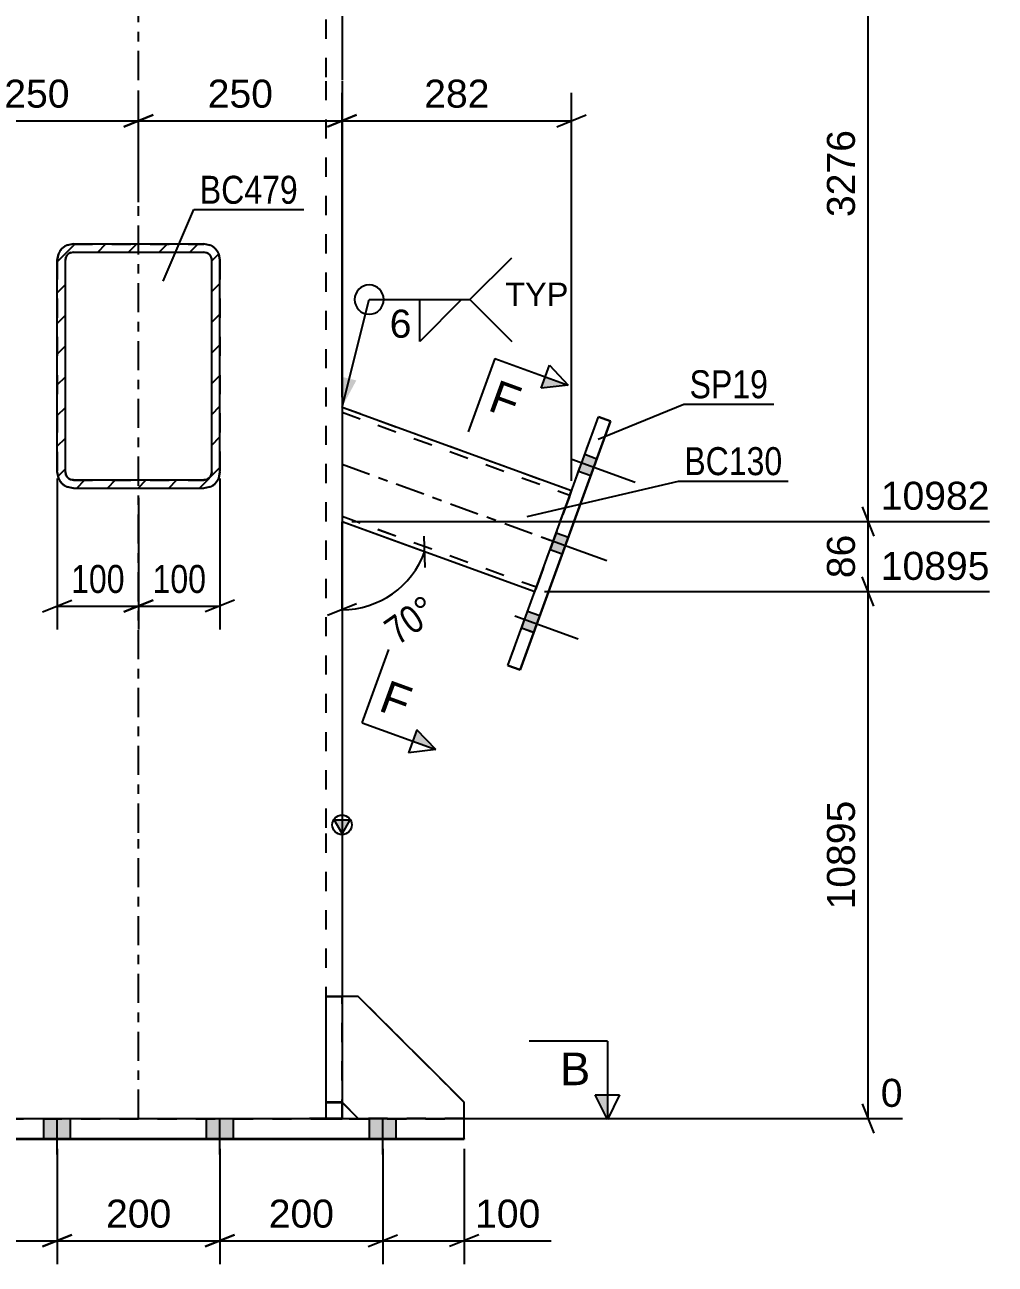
# Model space of a CAD drawing. Header units: millimetres. Extents: x -130 to 464, y -170 to 250.
# Drawn here: x 185.6 to 285, y -14.9 to 112 of the extents above; entities that cross this region are included whole.
import ezdxf

# ---------------------------------------------------------------- set-up
doc = ezdxf.new("R2010")
doc.units = ezdxf.units.MM
doc.linetypes.add('DXK_LINE_DOT2', pattern=[3.9198, 1.9599, -1.9599])
doc.linetypes.add('DXK_LINE_DOT3', pattern=[5.9187, 2.979, -0.9799, 0.9799, -0.9799])
doc.styles.add('Arial', font='ARIAL.TTF', dxfattribs={"height": 0.2})
doc.styles.add('Arial Narrow', font='ARIALN.TTF', dxfattribs={"height": 0.2})

# ---------------------------------------------------------------- blocks, each defined once
blk = doc.blocks.new('Part-284858837-3221 - 3090')
at = {"color": 2, "linetype": 'Continuous'}
for p, q in [((219.76, 12.5), (218.09, 12.5)), ((230.59, 1.67), (219.76, 12.5)), ((219.76, 12.5), (219.76, 12.5)), ((219.76, 0.01), (218.09, 1.67)), ((230.59, 0.01), (230.59, 1.67))]:
    blk.add_line(p, q, dxfattribs=at)
at = {"color": 7, "linetype": 'DXK_LINE_DOT2'}
for p, q in [((218.09, 12.5), (218.09, 1.67)), ((219.76, 12.5), (218.09, 12.5)), ((219.76, 12.5), (230.59, 1.67)), ((219.76, 0), (218.09, 1.67)), ((219.76, 0), (219.76, 0.01)), ((219.76, 0), (230.59, 0)), ((219.76, 0), (219.76, 0)), ((230.59, 0), (219.76, 0)), ((230.59, 0), (230.59, 0.01)), ((230.59, 0.01), (230.59, 0)), ((230.59, 0), (230.59, 0))]:
    blk.add_line(p, q, dxfattribs=at)
blk = doc.blocks.new('Part-284858837-3114 - 3090')
at = {"color": 7, "linetype": 'DXK_LINE_DOT2'}
for p, q in [((190.59, 89.53), (189.96, 89.41)), ((190.59, 89.53), (203.93, 89.53)), ((190.59, 89.53), (190.59, 89.53)), ((203.93, 89.53), (203.93, 89.53)), ((204.57, 89.41), (203.93, 89.53)), ((189.05, 88.5), (188.93, 87.87)), ((188.93, 87.87), (188.93, 66.2)), ((189.76, 87.87), (189.82, 88.19)), ((189.76, 87.86), (189.76, 87.87)), ((189.76, 66.2), (189.76, 87.87)), ((189.82, 88.18), (189.82, 88.19)), ((190.28, 88.64), (190.59, 88.7)), ((190.59, 88.7), (190.59, 88.7)), ((190.59, 88.7), (203.93, 88.7)), ((203.93, 88.7), (203.93, 88.7)), ((203.93, 88.7), (204.25, 88.64)), ((204.7, 88.18), (204.7, 88.19)), ((204.7, 88.19), (204.76, 87.87)), ((204.76, 87.86), (204.76, 87.87)), ((204.76, 66.2), (204.76, 87.87)), ((205.59, 87.87), (205.47, 88.5)), ((205.59, 87.87), (205.59, 66.2)), ((188.93, 66.2), (189.05, 65.56)), ((189.76, 66.2), (189.76, 66.2)), ((189.82, 65.88), (189.76, 66.2)), ((204.76, 66.2), (204.7, 65.88)), ((204.76, 66.2), (204.76, 66.2)), ((205.47, 65.56), (205.59, 66.2)), ((189.05, 65.56), (189.05, 65.56)), ((190.59, 65.37), (190.28, 65.43)), ((190.59, 65.36), (190.59, 65.37)), ((190.59, 65.37), (203.93, 65.37)), ((204.25, 65.43), (203.93, 65.37)), ((203.93, 65.36), (203.93, 65.37)), ((205.47, 65.56), (205.47, 65.56)), ((189.96, 64.66), (190.59, 64.53)), ((190.59, 64.53), (203.93, 64.53)), ((190.59, 64.53), (190.59, 64.53)), ((203.93, 64.53), (204.57, 64.66)), ((203.93, 64.53), (203.93, 64.53))]:
    blk.add_line(p, q, dxfattribs=at)
at = {"color": 7, "linetype": 'DXK_LINE_DOT3'}
blk.add_line((197.26, 77.03), (197.26, 77.03), dxfattribs=at)
at = {"color": 7, "linetype": 'DXK_LINE_DOT2'}
for centre, radius, start, end in [((190.59, 87.87), 1.67, 112.5, 157.5), ((203.93, 87.87), 1.67, 22.5, 67.5), ((190.59, 87.87), 0.833, 112.5, 157.5), ((203.93, 87.87), 0.833, 22.5, 67.5), ((190.59, 66.2), 1.67, 202.5, 247.5), ((190.59, 66.2), 0.833, 202.5, 247.5), ((203.93, 66.2), 0.833, 292.5, 337.5), ((203.93, 66.2), 1.67, 292.5, 337.5)]:
    blk.add_arc(centre, radius, start, end, dxfattribs=at)
blk = doc.blocks.new('Part-284858837-3135 - 3090')
at = {"color": 2, "linetype": 'Continuous'}
for p, q in [((218.09, 72.84), (241.59, 64.29)), ((218.09, 61.13), (237.82, 53.95)), ((218.09, 61.13), (237.82, 53.95))]:
    blk.add_line(p, q, dxfattribs=at)
at = {"color": 7, "linetype": 'DXK_LINE_DOT2'}
for p, q in [((218.09, 72.84), (218.09, 61.13)), ((218.09, 72.84), (241.59, 64.29)), ((218.09, 72.31), (241.42, 63.82)), ((218.09, 72.31), (241.42, 63.82)), ((241.42, 63.82), (238.01, 54.46)), ((241.38, 63.71), (238.04, 54.53)), ((241.37, 63.68), (238.05, 54.56)), ((241.37, 63.68), (238.1, 54.71)), ((241.37, 63.68), (241.4, 63.78)), ((241.4, 63.78), (241.37, 63.68)), ((241.49, 64.01), (241.38, 63.71)), ((241.4, 63.78), (241.42, 63.82)), ((241.42, 63.82), (241.4, 63.78)), ((241.42, 63.82), (241.49, 64.01)), ((241.42, 63.82), (241.42, 63.82)), ((241.56, 64.22), (241.49, 64.01)), ((241.49, 64.01), (241.56, 64.22)), ((241.59, 64.29), (241.56, 64.22)), ((241.56, 64.22), (241.59, 64.29)), ((241.59, 64.29), (241.59, 64.29)), ((218.09, 61.67), (238, 54.42)), ((218.09, 61.66), (238, 54.42)), ((238.05, 54.56), (238.01, 54.46)), ((238.01, 54.46), (238.05, 54.56)), ((238.05, 54.56), (238.1, 54.71)), ((237.85, 54.02), (237.82, 53.95)), ((237.82, 53.95), (237.85, 54.02)), ((237.82, 53.95), (237.82, 53.95)), ((237.82, 53.95), (237.82, 53.95)), ((237.93, 54.23), (237.85, 54.02)), ((237.85, 54.02), (237.93, 54.23)), ((238.04, 54.53), (237.93, 54.23)), ((237.93, 54.23), (238.01, 54.46)), ((238.01, 54.46), (238, 54.42)), ((238, 54.42), (238.01, 54.46)), ((238, 54.42), (238, 54.42))]:
    blk.add_line(p, q, dxfattribs=at)
at = {"color": 7, "linetype": 'DXK_LINE_DOT3'}
blk.add_line((218.09, 66.99), (239.71, 59.12), dxfattribs=at)
blk = doc.blocks.new('Part-284858837-3136 - 3090')
at = {"color": 7, "linetype": 'DXK_LINE_DOT2'}
for p, q in [((219.76, 12.5), (218.09, 12.5)), ((218.09, 12.5), (218.09, 1.66)), ((219.76, 12.5), (218.09, 12.5)), ((230.59, 1.66), (219.76, 12.5)), ((219.76, 12.5), (219.76, 12.5)), ((219.76, 12.5), (230.59, 1.66)), ((219.76, 0), (218.09, 1.66)), ((230.59, 0), (230.59, 1.66)), ((219.76, 0), (219.75, 0.01)), ((230.59, 0), (230.59, 0.01)), ((219.76, 0), (230.59, 0)), ((219.76, 0), (219.76, 0)), ((219.76, 0), (230.59, 0))]:
    blk.add_line(p, q, dxfattribs=at)
at = {"color": 2, "linetype": 'Continuous'}
blk.add_line((219.75, 0.01), (218.09, 1.66), dxfattribs=at)
blk = doc.blocks.new('Part-284858837-3137 - 3090')
at = {"color": 2, "linetype": 'Continuous'}
for p, q in [((216.43, 12.5), (216.43, 12.5)), ((218.09, 12.5), (216.43, 12.5)), ((216.43, 12.5), (216.43, 0.01)), ((218.09, 12.5), (218.09, 12.5)), ((218.09, 12.5), (218.09, 0.01)), ((218.09, 1.67), (216.43, 1.67)), ((216.43, 0.01), (218.09, 0.01))]:
    blk.add_line(p, q, dxfattribs=at)
at = {"color": 7, "linetype": 'DXK_LINE_DOT2'}
for p, q in [((216.43, 12.5), (218.09, 12.5)), ((216.43, 1.67), (218.09, 1.67)), ((216.43, 1.67), (216.43, 0)), ((218.09, 1.67), (218.09, 0)), ((216.43, 0), (216.43, 0.01)), ((218.09, 0), (216.43, 0)), ((218.09, 0), (218.09, 0.01))]:
    blk.add_line(p, q, dxfattribs=at)
blk = doc.blocks.new('Part-284858837-3222 - 3090')
at = {"color": 7, "linetype": 'DXK_LINE_DOT2'}
for p, q in [((216.43, 12.5), (216.43, -0.01)), ((218.09, 12.5), (216.43, 12.5)), ((216.43, 12.5), (218.09, 12.5)), ((218.09, -0.01), (218.09, 12.5)), ((216.43, 1.66), (218.09, 1.66)), ((218.09, 1.66), (216.43, 1.66)), ((216.43, 0), (216.43, 0.01)), ((218.09, 0), (218.09, 0.01)), ((216.43, -0.01), (216.43, 0)), ((216.43, 0), (218.09, 0)), ((216.43, -0.01), (218.09, -0.01)), ((218.09, 0), (218.09, -0.01))]:
    blk.add_line(p, q, dxfattribs=at)
blk = doc.blocks.new('Bolt-284858837-3159 - 3090')
at = {"linetype": 'Continuous'}
for points in [[(170.89, -2.08), (173.64, -2.08), (173.64, 0), (170.89, 0)], [(170.89, -2.08), (173.64, -2.08), (173.64, 0), (170.89, 0)], [(187.55, -2.08), (190.3, -2.08), (190.3, 0), (187.55, 0)], [(204.22, -2.08), (206.97, -2.08), (206.97, 0), (204.22, 0)], [(220.89, -2.08), (223.64, -2.08), (223.64, 0), (220.89, 0)], [(220.89, -2.08), (223.64, -2.08), (223.64, 0), (220.89, 0)], [(170.89, -2.09), (173.64, -2.09), (173.64, 0), (170.89, 0)], [(170.89, -2.08), (173.64, -2.08), (173.64, 0), (170.89, 0)], [(187.55, -2.09), (190.3, -2.09), (190.3, 0), (187.55, 0)], [(204.22, -2.09), (206.97, -2.09), (206.97, 0), (204.22, 0)], [(220.89, -2.09), (223.64, -2.09), (223.64, 0), (220.89, 0)], [(220.89, -2.08), (223.64, -2.08), (223.64, 0), (220.89, 0)]]:
    blk.add_hatch(color=1, dxfattribs=at).paths.add_polyline_path(points)
at = {"color": 1, "linetype": 'Continuous'}
for p, q in [((170.89, -2.08), (170.89, 0)), ((170.89, -2.08), (170.89, 0)), ((172.26, -3.67), (172.26, 0)), ((172.26, -3.66), (172.26, 0)), ((173.64, -2.08), (173.64, 0)), ((173.64, -2.08), (173.64, 0)), ((187.55, -2.08), (187.55, 0)), ((188.93, -3.66), (188.93, 0)), ((190.3, -2.08), (190.3, 0)), ((204.22, -2.08), (204.22, 0)), ((205.59, -3.66), (205.59, 0)), ((206.97, -2.08), (206.97, 0)), ((220.89, -2.08), (220.89, 0)), ((220.89, -2.08), (220.89, 0)), ((222.26, -3.67), (222.26, 0)), ((222.26, -3.66), (222.26, 0)), ((223.64, -2.08), (223.64, 0)), ((223.64, -2.08), (223.64, 0)), ((170.89, -2.09), (170.89, 0)), ((170.89, -2.08), (170.89, 0)), ((172.26, -3.67), (172.26, 0)), ((172.26, -3.67), (172.26, 0)), ((173.64, -2.09), (173.64, 0)), ((173.64, -2.08), (173.64, 0)), ((187.55, -2.09), (187.55, 0)), ((188.93, -3.67), (188.93, 0)), ((190.3, -2.09), (190.3, 0)), ((204.22, -2.09), (204.22, 0)), ((205.59, -3.67), (205.59, 0)), ((206.97, -2.09), (206.97, 0)), ((220.89, -2.09), (220.89, 0)), ((220.89, -2.08), (220.89, 0)), ((222.26, -3.67), (222.26, 0)), ((222.26, -3.67), (222.26, 0)), ((223.64, -2.09), (223.64, 0)), ((223.64, -2.08), (223.64, 0))]:
    blk.add_line(p, q, dxfattribs=at)
blk = doc.blocks.new('Bolt-284858837-3160 - 3090')
at = {"linetype": 'Continuous'}
for points in [[(243.57, 65.83), (244.19, 67.55), (242.94, 68.01), (242.31, 66.29)], [(243.57, 65.83), (244.19, 67.55), (242.94, 68.01), (242.31, 66.29)], [(243.57, 65.83), (244.19, 67.55), (242.94, 68.01), (242.31, 66.28)], [(240.65, 57.8), (241.27, 59.53), (240.02, 59.98), (239.39, 58.26)], [(240.65, 57.8), (241.27, 59.52), (240.02, 59.98), (239.39, 58.26)], [(237.72, 49.78), (238.35, 51.5), (237.1, 51.96), (236.47, 50.23)], [(237.72, 49.78), (238.35, 51.5), (237.1, 51.95), (236.47, 50.23)], [(237.72, 49.77), (238.35, 51.5), (237.1, 51.95), (236.47, 50.23)]]:
    blk.add_hatch(color=1, dxfattribs=at).paths.add_polyline_path(points)
at = {"color": 1, "linetype": 'Continuous'}
for p, q in [((241.61, 67.52), (248.11, 65.15)), ((241.61, 67.52), (248.11, 65.15)), ((241.61, 67.52), (248.11, 65.15)), ((242.94, 68.01), (244.19, 67.55)), ((242.94, 68.01), (244.19, 67.55)), ((242.94, 68.01), (244.19, 67.55)), ((242.31, 66.29), (243.57, 65.83)), ((242.31, 66.29), (243.57, 65.83)), ((242.31, 66.28), (243.57, 65.83)), ((240.02, 59.98), (241.27, 59.53)), ((240.02, 59.98), (241.27, 59.52)), ((238.69, 59.49), (245.19, 57.13)), ((238.69, 59.49), (245.19, 57.12)), ((239.39, 58.26), (240.65, 57.8)), ((239.39, 58.26), (240.65, 57.8)), ((235.77, 51.47), (242.27, 49.1)), ((235.77, 51.46), (242.27, 49.1)), ((235.77, 51.46), (242.27, 49.1)), ((237.1, 51.96), (238.35, 51.5)), ((237.1, 51.95), (238.35, 51.5)), ((237.1, 51.95), (238.35, 51.5)), ((236.47, 50.23), (237.72, 49.78)), ((236.47, 50.23), (237.72, 49.78)), ((236.47, 50.23), (237.72, 49.77))]:
    blk.add_line(p, q, dxfattribs=at)
blk = doc.blocks.new('Part-284858837-3170 - 3090')
at = {"linetype": 'Continuous'}
blk.add_hatch(color=2, dxfattribs=at).paths.add_polyline_path([(218.09, 29.17), (217.29, 30.57), (218.89, 30.57)])
at = {"color": 7, "linetype": 'DXK_LINE_DOT3'}
for p, q in [((197.26, 106.31), (197.26, 155.62)), ((197.26, 29.27), (197.26, 106.21)), ((197.26, 0), (197.26, 29.17))]:
    blk.add_line(p, q, dxfattribs=at)
at = {"color": 7, "linetype": 'DXK_LINE_DOT2'}
for p, q in [((216.43, 155.62), (216.43, 106.31)), ((216.43, 106.21), (216.43, 29.27)), ((216.43, 29.17), (216.43, 0)), ((218.09, 12.5), (218.09, 0)), ((179.76, 0), (214.76, 0)), ((179.76, 0), (214.76, 0)), ((214.76, 0), (215.4, 0)), ((216.04, 0), (214.76, 0)), ((215.4, 0), (215.94, 0)), ((215.94, 0), (216.3, 0)), ((217.12, 0), (216.04, 0)), ((216.3, 0), (216.43, 0)), ((216.43, 0), (216.43, 0.01)), ((216.43, 0), (216.43, 0)), ((217.84, 0), (217.12, 0)), ((218.09, 0), (217.84, 0)), ((218.09, 0), (218.09, 0)), ((179.76, 0), (214.76, 0)), ((179.76, 0), (214.76, 0)), ((215.4, 0), (214.76, 0)), ((214.76, 0), (216.04, 0)), ((215.94, 0), (215.4, 0)), ((216.3, 0), (215.94, 0)), ((216.04, 0), (217.12, 0)), ((216.43, 0), (216.3, 0)), ((217.12, 0), (217.84, 0)), ((217.84, 0), (218.09, 0))]:
    blk.add_line(p, q, dxfattribs=at)
at = {"color": 2, "linetype": 'Continuous'}
for p, q in [((218.09, 155.62), (218.09, 106.31)), ((218.09, 106.21), (218.09, 29.27)), ((218.09, 29.17), (217.29, 30.57)), ((217.29, 30.57), (218.89, 30.57)), ((218.89, 30.57), (218.09, 29.17)), ((218.09, 29.17), (218.09, 12.5))]:
    blk.add_line(p, q, dxfattribs=at)
blk.add_circle((218.09, 30.07), 1, dxfattribs=at)
blk = doc.blocks.new('Part-284858837-3196 - 3090')
at = {"linetype": 'Continuous'}
h = blk.add_hatch(dxfattribs=at)
h.set_pattern_fill('', scale=0.7, style=0, pattern_type=0)
h.set_pattern_definition([(45, (205.4677, 88.5147), (-1.57154, 1.57154), [])])
h.paths.add_polyline_path([(205.59, 87.88), (205.47, 88.51), (205.11, 89.06), (204.57, 89.42), (203.93, 89.54), (190.59, 89.54), (189.96, 89.42), (189.42, 89.06), (189.05, 88.51), (188.93, 87.88), (188.93, 66.21), (189.05, 65.57), (189.42, 65.03), (189.96, 64.67), (190.59, 64.54), (203.93, 64.54), (204.57, 64.67), (205.11, 65.03), (205.47, 65.57), (205.59, 66.21)])
h.paths.add_polyline_path([(204.7, 65.89), (204.52, 65.62), (204.25, 65.44), (203.93, 65.38), (190.59, 65.38), (190.28, 65.44), (190.01, 65.62), (189.82, 65.89), (189.76, 66.21), (189.76, 87.88), (189.82, 88.2), (190.01, 88.47), (190.28, 88.65), (190.59, 88.71), (203.93, 88.71), (204.25, 88.65), (204.52, 88.47), (204.7, 88.2), (204.76, 87.88), (204.76, 66.21)])
at = {"color": 7, "linetype": 'DXK_LINE_DOT2'}
for p, q in [((189.96, 89.41), (190.59, 89.54)), ((190.59, 89.54), (203.93, 89.54)), ((190.59, 89.54), (190.59, 89.54)), ((203.93, 89.54), (203.93, 89.54)), ((203.93, 89.54), (204.57, 89.41)), ((188.93, 87.87), (189.05, 88.51)), ((188.93, 87.87), (188.93, 87.88)), ((188.93, 87.87), (188.93, 66.21)), ((189.82, 88.19), (189.76, 87.87)), ((189.76, 87.87), (189.76, 87.88)), ((189.76, 66.21), (189.76, 87.87)), ((189.82, 88.19), (189.82, 88.2)), ((204.7, 88.19), (204.7, 88.2)), ((204.76, 87.87), (204.7, 88.19)), ((204.76, 87.87), (204.76, 87.88)), ((204.76, 66.21), (204.76, 87.87)), ((205.47, 88.51), (205.59, 87.87)), ((205.59, 87.88), (205.59, 66.21)), ((189.05, 65.57), (188.93, 66.21)), ((189.76, 66.21), (189.76, 66.21)), ((189.76, 66.21), (189.82, 65.89)), ((204.7, 65.89), (204.76, 66.21)), ((204.76, 66.21), (204.76, 66.21)), ((205.59, 66.21), (205.47, 65.57)), ((189.05, 65.57), (189.05, 65.57)), ((190.28, 65.44), (190.59, 65.37)), ((190.59, 65.37), (190.59, 65.38)), ((190.59, 65.37), (203.93, 65.37)), ((203.93, 65.37), (204.25, 65.44)), ((203.93, 65.37), (203.93, 65.38)), ((205.47, 65.57), (205.47, 65.57))]:
    blk.add_line(p, q, dxfattribs=at)
at = {"color": 2, "linetype": 'Continuous'}
for p, q in [((190.59, 89.54), (189.96, 89.42)), ((190.59, 89.54), (203.93, 89.54)), ((204.57, 89.42), (203.93, 89.54)), ((189.05, 88.51), (188.93, 87.88)), ((188.93, 66.21), (188.93, 87.88)), ((189.76, 87.88), (189.82, 88.2)), ((189.76, 66.21), (189.76, 87.88)), ((190.59, 88.71), (190.28, 88.64)), ((190.28, 88.65), (190.59, 88.71)), ((190.59, 88.71), (190.59, 88.71)), ((190.59, 88.71), (203.93, 88.71)), ((190.59, 88.71), (203.93, 88.71)), ((203.93, 88.71), (203.93, 88.71)), ((204.25, 88.64), (203.93, 88.71)), ((203.93, 88.71), (204.25, 88.65)), ((204.7, 88.2), (204.76, 87.88)), ((204.76, 66.21), (204.76, 87.88)), ((205.59, 87.88), (205.47, 88.51)), ((205.59, 66.21), (205.59, 87.88)), ((188.93, 66.21), (189.05, 65.57)), ((189.82, 65.89), (189.76, 66.21)), ((204.76, 66.21), (204.7, 65.89)), ((205.47, 65.57), (205.59, 66.21)), ((190.59, 65.38), (190.28, 65.44)), ((190.59, 65.38), (203.93, 65.38)), ((204.25, 65.44), (203.93, 65.38)), ((190.59, 64.54), (189.96, 64.67)), ((189.96, 64.67), (190.59, 64.54)), ((190.59, 64.54), (203.93, 64.54)), ((190.59, 64.54), (190.59, 64.54)), ((190.59, 64.54), (203.93, 64.54)), ((204.57, 64.67), (203.93, 64.54)), ((203.93, 64.54), (204.57, 64.67)), ((203.93, 64.54), (203.93, 64.54))]:
    blk.add_line(p, q, dxfattribs=at)
at = {"color": 7, "linetype": 'DXK_LINE_DOT3'}
blk.add_line((197.26, 77.04), (197.26, 77.04), dxfattribs=at)
at = {"color": 2, "linetype": 'Continuous'}
for centre, radius, start, end in [((190.59, 87.88), 1.67, 112.5, 157.5), ((203.93, 87.88), 1.67, 22.5, 67.5), ((190.59, 87.88), 0.833, 112.5, 157.5), ((190.59, 87.87), 0.833, 112.5, 157.5), ((203.93, 87.88), 0.833, 22.5, 67.5), ((203.93, 87.87), 0.833, 22.5, 67.5), ((190.59, 66.21), 1.67, 202.5, 247.5), ((190.59, 66.21), 1.67, 202.5, 247.5), ((190.59, 66.21), 0.833, 202.5, 247.5), ((203.93, 66.21), 0.833, 292.5, 337.5), ((203.93, 66.21), 1.67, 292.5, 337.5), ((203.93, 66.21), 1.67, 292.5, 337.5)]:
    blk.add_arc(centre, radius, start, end, dxfattribs=at)
at = {"color": 7, "linetype": 'DXK_LINE_DOT2'}
for centre, radius, start, end in [((190.59, 87.87), 1.67, 112.5, 157.5), ((203.93, 87.87), 1.67, 22.5, 67.5), ((190.59, 66.21), 0.833, 202.5, 247.5), ((203.93, 66.21), 0.833, 292.5, 337.5)]:
    blk.add_arc(centre, radius, start, end, dxfattribs=at)
blk = doc.blocks.new('Part-284858837-3206 - 3090')
at = {"color": 2, "linetype": 'Continuous'}
for p, q in [((235.07, 46.4), (244.34, 71.85)), ((245.59, 71.39), (236.33, 45.94)), ((236.33, 45.94), (245.59, 71.39)), ((245.59, 71.39), (244.34, 71.85)), ((245.59, 71.39), (245.59, 71.39)), ((245.59, 71.39), (245.59, 71.39)), ((235.07, 46.39), (235.08, 46.4)), ((235.07, 46.39), (235.07, 46.4)), ((235.07, 46.4), (236.33, 45.94)), ((236.33, 45.94), (235.07, 46.39)), ((236.33, 45.94), (236.33, 45.94))]:
    blk.add_line(p, q, dxfattribs=at)
at = {"color": 7, "linetype": 'DXK_LINE_DOT2'}
for p, q in [((235.08, 46.4), (244.34, 71.84)), ((244.34, 71.84), (244.34, 71.85)), ((244.34, 71.84), (245.59, 71.39))]:
    blk.add_line(p, q, dxfattribs=at)
blk = doc.blocks.new('Part-284858837-3229 - 3090')
at = {"color": 2, "linetype": 'Continuous'}
for p, q in [((163.93, -2.09), (163.93, 0.01)), ((163.93, 0.01), (230.59, 0.01)), ((230.59, -2.09), (230.59, 0.01)), ((163.93, -2.08), (163.93, -2.09)), ((230.59, -2.08), (163.93, -2.08)), ((163.93, -2.09), (230.59, -2.09)), ((230.59, -2.08), (230.59, -2.09))]:
    blk.add_line(p, q, dxfattribs=at)
at = {"color": 7, "linetype": 'DXK_LINE_DOT2'}
blk.add_line((163.93, -0.01), (230.59, -0.01), dxfattribs=at)
blk = doc.blocks.new('StraightDimension-284858837-7306 - 3090')
at = {"color": 7, "linetype": 'Continuous'}
for p, q in [((271.36, 62.63), (272.56, 59.63)), ((219.09, 61.13), (284.38, 61.13)), ((271.96, 53.95), (271.96, 61.13)), ((272.56, 52.45), (271.36, 55.45)), ((238.82, 53.95), (284.38, 53.95))]:
    blk.add_line(p, q, dxfattribs=at)
at = {"color": 0, "linetype": 'Continuous'}
blk.add_wipeout([(284.98, 61.73), (284.98, 65.93), (272.66, 65.93), (272.66, 61.73)], dxfattribs=at)
at = {"color": 0}
blk.add_wipeout([(271.21, 60.36), (267.01, 60.36), (267.01, 54.72), (271.21, 54.72)], dxfattribs=at)
at = {"color": 3, "linetype": 'Continuous', "style": 'Arial'}
blk.add_text('10982', height=2.865, dxfattribs=at).set_placement((273.26, 62.33))
at = {"color": 3, "style": 'Arial'}
blk.add_text('86', height=2.865, rotation=90.0002, dxfattribs=at).set_placement((270.61, 55.32))
blk = doc.blocks.new('StraightDimension-284858837-7305 - 3090')
at = {"color": 7, "linetype": 'Continuous'}
for p, q in [((272.56, 130.84), (271.36, 133.84)), ((239.77, 132.34), (284.38, 132.34)), ((271.96, 61.13), (271.96, 132.34)), ((271.36, 62.63), (272.56, 59.63)), ((219.09, 61.13), (284.38, 61.13))]:
    blk.add_line(p, q, dxfattribs=at)
at = {"color": 0}
blk.add_wipeout([(271.21, 101.78), (267.01, 101.78), (267.01, 91.69), (271.21, 91.69)], dxfattribs=at)
at = {"color": 3, "style": 'Arial'}
blk.add_text('3276', height=2.865, rotation=90.0002, dxfattribs=at).set_placement((270.61, 92.29))
at = {"color": 0, "linetype": 'Continuous'}
blk.add_wipeout([(284.98, 132.94), (284.98, 137.14), (272.66, 137.14), (272.66, 132.94)], dxfattribs=at)
at = {"color": 3, "linetype": 'Continuous', "style": 'Arial'}
blk.add_text('14258', height=2.865, dxfattribs=at).set_placement((273.26, 133.54))
blk = doc.blocks.new('StraightDimension-284858837-3309 - 3090')
at = {"color": 7, "linetype": 'Continuous'}
for p, q in [((176.43, 73.84), (176.43, 104.99)), ((197.26, 93.83), (197.26, 104.99)), ((177.93, 102.74), (174.93, 101.54)), ((176.43, 102.14), (197.26, 102.14)), ((195.76, 101.54), (198.76, 102.74))]:
    blk.add_line(p, q, dxfattribs=at)
at = {"color": 0}
blk.add_wipeout([(190.78, 102.89), (190.78, 107.09), (182.91, 107.09), (182.91, 102.89)], dxfattribs=at)
at = {"color": 3, "style": 'Arial'}
blk.add_text('250', height=2.865, dxfattribs=at).set_placement((183.51, 103.49))
blk = doc.blocks.new('StraightDimension-284858837-3319 - 3090')
at = {"color": 7, "linetype": 'Continuous'}
for p, q in [((197.26, 93.83), (197.26, 104.99)), ((218.09, 73.84), (218.09, 104.99)), ((198.76, 102.74), (195.76, 101.54)), ((197.26, 102.14), (218.09, 102.14)), ((216.59, 101.54), (219.59, 102.74))]:
    blk.add_line(p, q, dxfattribs=at)
at = {"color": 0}
blk.add_wipeout([(211.61, 102.89), (211.61, 107.09), (203.74, 107.09), (203.74, 102.89)], dxfattribs=at)
at = {"color": 3, "style": 'Arial'}
blk.add_text('250', height=2.865, dxfattribs=at).set_placement((204.34, 103.49))
blk = doc.blocks.new('StraightDimension-284858837-3329 - 3090')
at = {"color": 7, "linetype": 'Continuous'}
for p, q in [((218.09, 73.84), (218.09, 104.99)), ((241.59, 65.29), (241.59, 104.99)), ((219.59, 102.74), (216.59, 101.54)), ((218.09, 102.14), (241.59, 102.14)), ((240.09, 101.54), (243.09, 102.74))]:
    blk.add_line(p, q, dxfattribs=at)
at = {"color": 0}
blk.add_wipeout([(233.78, 102.89), (233.78, 107.09), (225.91, 107.09), (225.91, 102.89)], dxfattribs=at)
at = {"color": 3, "style": 'Arial'}
blk.add_text('282', height=2.865, dxfattribs=at).set_placement((226.51, 103.49))
blk = doc.blocks.new('StraightDimension-284858837-3361 - 3090')
at = {"color": 7, "linetype": 'Continuous'}
for p, q in [((205.59, 65.54), (205.59, 50.06)), ((197.26, 63.53), (197.26, 50.06)), ((195.76, 51.86), (198.76, 53.06)), ((197.26, 52.46), (205.59, 52.46)), ((207.09, 53.06), (204.09, 51.86))]:
    blk.add_line(p, q, dxfattribs=at)
at = {"color": 0}
blk.add_wipeout([(204.77, 53.21), (204.77, 57.41), (198.09, 57.41), (198.09, 53.21)], dxfattribs=at)
at = {"color": 3, "style": 'Arial Narrow'}
blk.add_text('100', height=2.863, dxfattribs=at).set_placement((198.69, 53.81))
blk = doc.blocks.new('StraightDimension-284858837-3375 - 3090')
at = {"color": 7, "linetype": 'Continuous'}
for p, q in [((188.93, 65.54), (188.93, 50.06)), ((197.26, 63.53), (197.26, 50.06)), ((187.43, 51.86), (190.43, 53.06)), ((188.93, 52.46), (197.26, 52.46)), ((198.76, 53.06), (195.76, 51.86))]:
    blk.add_line(p, q, dxfattribs=at)
at = {"color": 0}
blk.add_wipeout([(196.44, 53.21), (196.44, 57.41), (189.75, 57.41), (189.75, 53.21)], dxfattribs=at)
at = {"color": 3, "style": 'Arial Narrow'}
blk.add_text('100', height=2.863, dxfattribs=at).set_placement((190.35, 53.81))
blk = doc.blocks.new('AngleDimension-284858837-3440 - 3090')
at = {"color": 7, "linetype": 'Continuous'}
for p, q in [((226.55, 58.02), (218.09, 61.09)), ((218.09, 52.09), (218.09, 61.09)), ((218.09, 60.13), (218.09, 52.09)), ((226.6, 56.4), (226.5, 59.63)), ((219.59, 52.69), (216.59, 51.49))]:
    blk.add_line(p, q, dxfattribs=at)
blk.add_arc((218.09, 61.09), 9, 270, 340, dxfattribs=at)
at = {"color": 0}
blk.add_wipeout([(228.93, 51.25), (226.52, 54.69), (221.23, 50.98), (223.64, 47.54)], dxfattribs=at)
at = {"color": 3, "style": 'Arial Narrow'}
blk.add_text('70°', height=2.863, rotation=35.002, dxfattribs=at).set_placement((223.79, 48.38))
blk = doc.blocks.new('StraightDimension-284858837-3786 - 3090')
at = {"color": 7, "linetype": 'Continuous'}
for p, q in [((172.26, -3.08), (172.26, -14.91)), ((188.93, -3.09), (188.93, -14.91)), ((173.76, -11.91), (170.76, -13.11)), ((172.26, -12.51), (188.93, -12.51)), ((187.43, -13.11), (190.43, -11.91))]:
    blk.add_line(p, q, dxfattribs=at)
at = {"color": 0}
blk.add_wipeout([(184.53, -11.76), (184.53, -7.56), (176.66, -7.56), (176.66, -11.76)], dxfattribs=at)
at = {"color": 3, "style": 'Arial'}
blk.add_text('200', height=2.865, dxfattribs=at).set_placement((177.26, -11.16))
blk = doc.blocks.new('StraightDimension-284858837-3799 - 3090')
at = {"color": 7, "linetype": 'Continuous'}
for p, q in [((188.93, -3.09), (188.93, -14.91)), ((205.59, -3.09), (205.59, -14.91)), ((190.43, -11.91), (187.43, -13.11)), ((188.93, -12.51), (205.59, -12.51)), ((204.09, -13.11), (207.09, -11.91))]:
    blk.add_line(p, q, dxfattribs=at)
at = {"color": 0}
blk.add_wipeout([(201.2, -11.76), (201.2, -7.56), (193.33, -7.56), (193.33, -11.76)], dxfattribs=at)
at = {"color": 3, "style": 'Arial'}
blk.add_text('200', height=2.865, dxfattribs=at).set_placement((193.93, -11.16))
blk = doc.blocks.new('StraightDimension-284858837-3804 - 3090')
at = {"color": 7, "linetype": 'Continuous'}
for p, q in [((205.59, -3.09), (205.59, -14.91)), ((222.26, -3.08), (222.26, -14.91)), ((207.09, -11.91), (204.09, -13.11)), ((205.59, -12.51), (222.26, -12.51)), ((220.76, -13.11), (223.76, -11.91))]:
    blk.add_line(p, q, dxfattribs=at)
at = {"color": 0}
blk.add_wipeout([(217.86, -11.76), (217.86, -7.56), (209.99, -7.56), (209.99, -11.76)], dxfattribs=at)
at = {"color": 3, "style": 'Arial'}
blk.add_text('200', height=2.865, dxfattribs=at).set_placement((210.59, -11.16))
blk = doc.blocks.new('StraightDimension-284858837-5506 - 3090')
at = {"color": 7, "linetype": 'Continuous'}
for p, q in [((222.26, -3.08), (222.26, -14.91)), ((230.59, -3.09), (230.59, -14.91)), ((220.76, -13.11), (223.76, -11.91)), ((222.26, -12.51), (230.59, -12.51)), ((232.09, -11.91), (229.09, -13.11)), ((230.59, -12.51), (239.52, -12.51)), ((230.59, -12.51), (239.52, -12.51))]:
    blk.add_line(p, q, dxfattribs=at)
at = {"color": 0}
blk.add_wipeout([(238.99, -11.76), (238.99, -7.56), (231.12, -7.56), (231.12, -11.76)], dxfattribs=at)
at = {"color": 3, "style": 'Arial'}
blk.add_text('100', height=2.865, dxfattribs=at).set_placement((231.72, -11.16))
blk = doc.blocks.new('StraightDimension-284858837-7307 - 3090')
at = {"color": 7, "linetype": 'Continuous'}
for p, q in [((272.56, 52.45), (271.36, 55.45)), ((238.82, 53.95), (284.38, 53.95)), ((271.96, 0), (271.96, 53.95)), ((271.36, 1.5), (272.56, -1.5)), ((219.09, 0), (275.48, 0))]:
    blk.add_line(p, q, dxfattribs=at)
at = {"color": 0}
blk.add_wipeout([(271.21, 33.13), (267.01, 33.13), (267.01, 20.81), (271.21, 20.81)], dxfattribs=at)
at = {"color": 3, "style": 'Arial'}
blk.add_text('10895', height=2.865, rotation=90.0002, dxfattribs=at).set_placement((270.61, 21.41))
at = {"color": 0, "linetype": 'Continuous'}
for points in [[(284.98, 54.55), (284.98, 58.75), (272.66, 58.75), (272.66, 54.55)], [(276.08, 0.6), (276.08, 4.8), (272.66, 4.8), (272.66, 0.6)]]:
    blk.add_wipeout(points, dxfattribs=at)
at = {"color": 3, "linetype": 'Continuous', "style": 'Arial'}
for s, height, p in [('10895', 2.865, (273.26, 55.15)), ('0', 2.87, (273.26, 1.2))]:
    blk.add_text(s, height=height, dxfattribs=at).set_placement(p)
blk = doc.blocks.new('Mark-284858837-3131 - 3090')
at = {"color": 0}
blk.add_wipeout([(263.19, 65.87), (263.19, 68.87), (253.14, 68.87), (253.14, 65.87)], dxfattribs=at)
blk.add_wipeout([(263.19, 65.87), (263.19, 68.87), (253.14, 68.87), (253.14, 65.87)], dxfattribs=at)
at = {"color": 30, "linetype": 'Continuous'}
for p, q in [((237.06, 61.65), (252.54, 65.27)), ((252.54, 65.27), (263.79, 65.27))]:
    blk.add_line(p, q, dxfattribs=at)
at = {"color": 3, "style": 'Arial Narrow'}
blk.add_text('BC130', height=2.863, dxfattribs=at).set_placement((253.14, 65.87))
blk = doc.blocks.new('Mark-284858837-3202 - 3090')
at = {"color": 0}
blk.add_wipeout([(261.72, 73.74), (261.72, 76.74), (253.68, 76.74), (253.68, 73.74)], dxfattribs=at)
blk.add_wipeout([(261.72, 73.74), (261.72, 76.74), (253.68, 76.74), (253.68, 73.74)], dxfattribs=at)
at = {"color": 30, "linetype": 'Continuous'}
for p, q in [((244.33, 69.56), (253.08, 73.14)), ((253.08, 73.14), (262.32, 73.14))]:
    blk.add_line(p, q, dxfattribs=at)
at = {"color": 3, "style": 'Arial Narrow'}
blk.add_text('SP19', height=2.863, dxfattribs=at).set_placement((253.68, 73.74))
blk = doc.blocks.new('Mark-284858837-3192 - 3090')
at = {"color": 0}
blk.add_wipeout([(213.58, 93.65), (213.58, 96.65), (203.53, 96.65), (203.53, 93.65)], dxfattribs=at)
blk.add_wipeout([(213.58, 93.65), (213.58, 96.65), (203.53, 96.65), (203.53, 93.65)], dxfattribs=at)
at = {"color": 30, "linetype": 'Continuous'}
for p, q in [((199.77, 85.74), (202.93, 93.05)), ((202.93, 93.05), (214.18, 93.05))]:
    blk.add_line(p, q, dxfattribs=at)
at = {"color": 3, "style": 'Arial Narrow'}
blk.add_text('BC479', height=2.863, dxfattribs=at).set_placement((203.53, 93.65))
blk = doc.blocks.new('SectionMark-284858837-3830 - 3090')
at = {"linetype": 'Continuous'}
for points in [[(147.6, 2.42), (148.85, 2.42), (147.6, -0.08)], [(244.01, 2.42), (245.26, 2.42), (245.26, -0.08)]]:
    blk.add_hatch(color=6, dxfattribs=at).paths.add_polyline_path(points)
at = {"color": 6, "linetype": 'Continuous'}
for p, q in [((147.6, 7.92), (155.6, 7.92)), ((147.6, 7.92), (147.6, -0.08)), ((245.26, 7.92), (237.26, 7.92)), ((245.26, 7.92), (245.26, -0.08)), ((147.6, -0.08), (146.35, 2.42)), ((148.85, 2.42), (146.35, 2.42)), ((147.6, -0.08), (148.85, 2.42)), ((244.01, 2.42), (246.51, 2.42)), ((245.26, -0.08), (244.01, 2.42)), ((246.51, 2.42), (245.26, -0.08))]:
    blk.add_line(p, q, dxfattribs=at)
at = {"color": 0, "linetype": 'Continuous'}
for points in [[(152.46, 3.42), (152.46, 6.92), (149.35, 6.92), (149.35, 3.42)], [(243.51, 3.42), (243.51, 6.92), (240.4, 6.92), (240.4, 3.42)]]:
    blk.add_wipeout(points, dxfattribs=at)
at = {"color": 3, "linetype": 'Continuous', "style": 'Arial'}
for p in [(149.35, 3.42), (240.4, 3.42)]:
    blk.add_text('B', height=3.34, dxfattribs=at).set_placement(p)
blk = doc.blocks.new('SectionMark-284858837-3832 - 3090')
at = {"linetype": 'Continuous'}
for points in [[(238.48, 74.77), (238.91, 75.94), (241.26, 75.09)], [(225.33, 38.62), (225.76, 39.8), (227.68, 37.77)]]:
    blk.add_hatch(color=6, dxfattribs=at).paths.add_polyline_path(points)
at = {"color": 6, "linetype": 'Continuous'}
for p, q in [((238.48, 74.77), (239.34, 77.12)), ((239.34, 77.12), (241.26, 75.09)), ((241.26, 75.09), (238.48, 74.77)), ((225.76, 39.8), (224.9, 37.45)), ((227.68, 37.77), (225.76, 39.8)), ((227.68, 37.77), (224.9, 37.45))]:
    blk.add_line(p, q, dxfattribs=at)
at = {"color": 0, "linetype": 'Continuous'}
for points in [[(235.57, 71.57), (236.76, 74.86), (234.08, 75.84), (232.89, 72.55)], [(224.38, 40.83), (225.58, 44.12), (222.9, 45.1), (221.7, 41.81)]]:
    blk.add_wipeout(points, dxfattribs=at)
at = {"color": 6, "linetype": 'Continuous'}
for p, q in [((233.74, 77.82), (231.01, 70.31)), ((233.74, 77.82), (241.26, 75.09)), ((220.16, 40.51), (222.9, 48.02)), ((220.16, 40.51), (227.68, 37.77))]:
    blk.add_line(p, q, dxfattribs=at)
at = {"color": 3, "linetype": 'Continuous', "style": 'Arial'}
for p in [(232.89, 72.55), (221.7, 41.81)]:
    blk.add_text('F', height=3.34, rotation=-20.002, dxfattribs=at).set_placement(p)
blk = doc.blocks.new('WeldMark-284858837-3836 - 3090')
at = {"linetype": 'Continuous'}
blk.add_hatch(color=30, dxfattribs=at).paths.add_polyline_path([(219.56, 75.57), (218.09, 72.84), (218.1, 75.93)])
at = {"color": 3, "linetype": 'Continuous'}
for p, q in [((231.19, 83.84), (235.48, 88.13)), ((226.05, 83.84), (230.34, 83.84)), ((230.34, 83.84), (226.05, 79.55)), ((226.05, 79.55), (226.05, 83.84)), ((231.19, 83.84), (235.48, 79.55))]:
    blk.add_line(p, q, dxfattribs=at)
at = {"color": 30, "linetype": 'Continuous'}
for p, q in [((218.09, 72.84), (220.87, 83.84)), ((220.87, 83.84), (231.19, 83.84))]:
    blk.add_line(p, q, dxfattribs=at)
at = {"color": 3, "linetype": 'Continuous'}
blk.add_arc((220.87, 83.84), 1.5, 90, 270, dxfattribs=at)
at = {"color": 0}
blk.add_wipeout([(225.39, 79.74), (225.39, 83.14), (222.77, 83.14), (222.77, 79.74)], dxfattribs=at)
at = {"color": 3, "linetype": 'Continuous'}
blk.add_arc((220.87, 83.84), 1.5, 270, 90, dxfattribs=at)
at = {"color": 3, "style": 'Arial'}
blk.add_text('6', height=2.87, dxfattribs=at).set_placement((222.97, 79.94))
at = {"color": 0, "linetype": 'Continuous'}
blk.add_wipeout([(241.27, 83.19), (241.27, 85.69), (234.79, 85.69), (234.79, 83.19)], dxfattribs=at)
blk.add_wipeout([(241.27, 83.19), (241.27, 85.69), (234.79, 85.69), (234.79, 83.19)], dxfattribs=at)
at = {"color": 3, "linetype": 'Continuous', "style": 'Arial'}
blk.add_text('TYP', height=2.388, dxfattribs=at).set_placement((234.79, 83.19))

msp = doc.modelspace()

# ---------------------------------------------------------------- block references
for name in ['Part-284858837-3170 - 3090', 'Part-284858837-3196 - 3090', 'Part-284858837-3114 - 3090', 'Part-284858837-3135 - 3090', 'Part-284858837-3206 - 3090', 'Bolt-284858837-3160 - 3090', 'Part-284858837-3137 - 3090', 'Part-284858837-3222 - 3090', 'Part-284858837-3221 - 3090', 'Part-284858837-3136 - 3090', 'Part-284858837-3229 - 3090', 'Bolt-284858837-3159 - 3090']:
    msp.add_blockref(name, (0, 0))

# ---------------------------------------------------------------- next in the draw order: block references
for name in ['StraightDimension-284858837-3309 - 3090', 'StraightDimension-284858837-3361 - 3090', 'StraightDimension-284858837-7306 - 3090', 'StraightDimension-284858837-3786 - 3090']:
    msp.add_blockref(name, (0, 0))

# ---------------------------------------------------------------- next in the draw order: block references
for name in ['StraightDimension-284858837-7305 - 3090', 'StraightDimension-284858837-3375 - 3090', 'StraightDimension-284858837-3799 - 3090']:
    msp.add_blockref(name, (0, 0))

# ---------------------------------------------------------------- next in the draw order: block references
for name in ['StraightDimension-284858837-3319 - 3090', 'Mark-284858837-3202 - 3090', 'AngleDimension-284858837-3440 - 3090', 'StraightDimension-284858837-3804 - 3090']:
    msp.add_blockref(name, (0, 0))

# ---------------------------------------------------------------- next in the draw order: block references
for name in ['StraightDimension-284858837-3329 - 3090', 'Mark-284858837-3192 - 3090', 'StraightDimension-284858837-7307 - 3090', 'StraightDimension-284858837-5506 - 3090']:
    msp.add_blockref(name, (0, 0))

# ---------------------------------------------------------------- next in the draw order: block references
for name in ['Mark-284858837-3131 - 3090', 'SectionMark-284858837-3830 - 3090']:
    msp.add_blockref(name, (0, 0))

# ---------------------------------------------------------------- next in the draw order: block references
msp.add_blockref('SectionMark-284858837-3832 - 3090', (0, 0))

# ---------------------------------------------------------------- next in the draw order: block references
msp.add_blockref('WeldMark-284858837-3836 - 3090', (0, 0))

doc.saveas('drawing.dxf')
